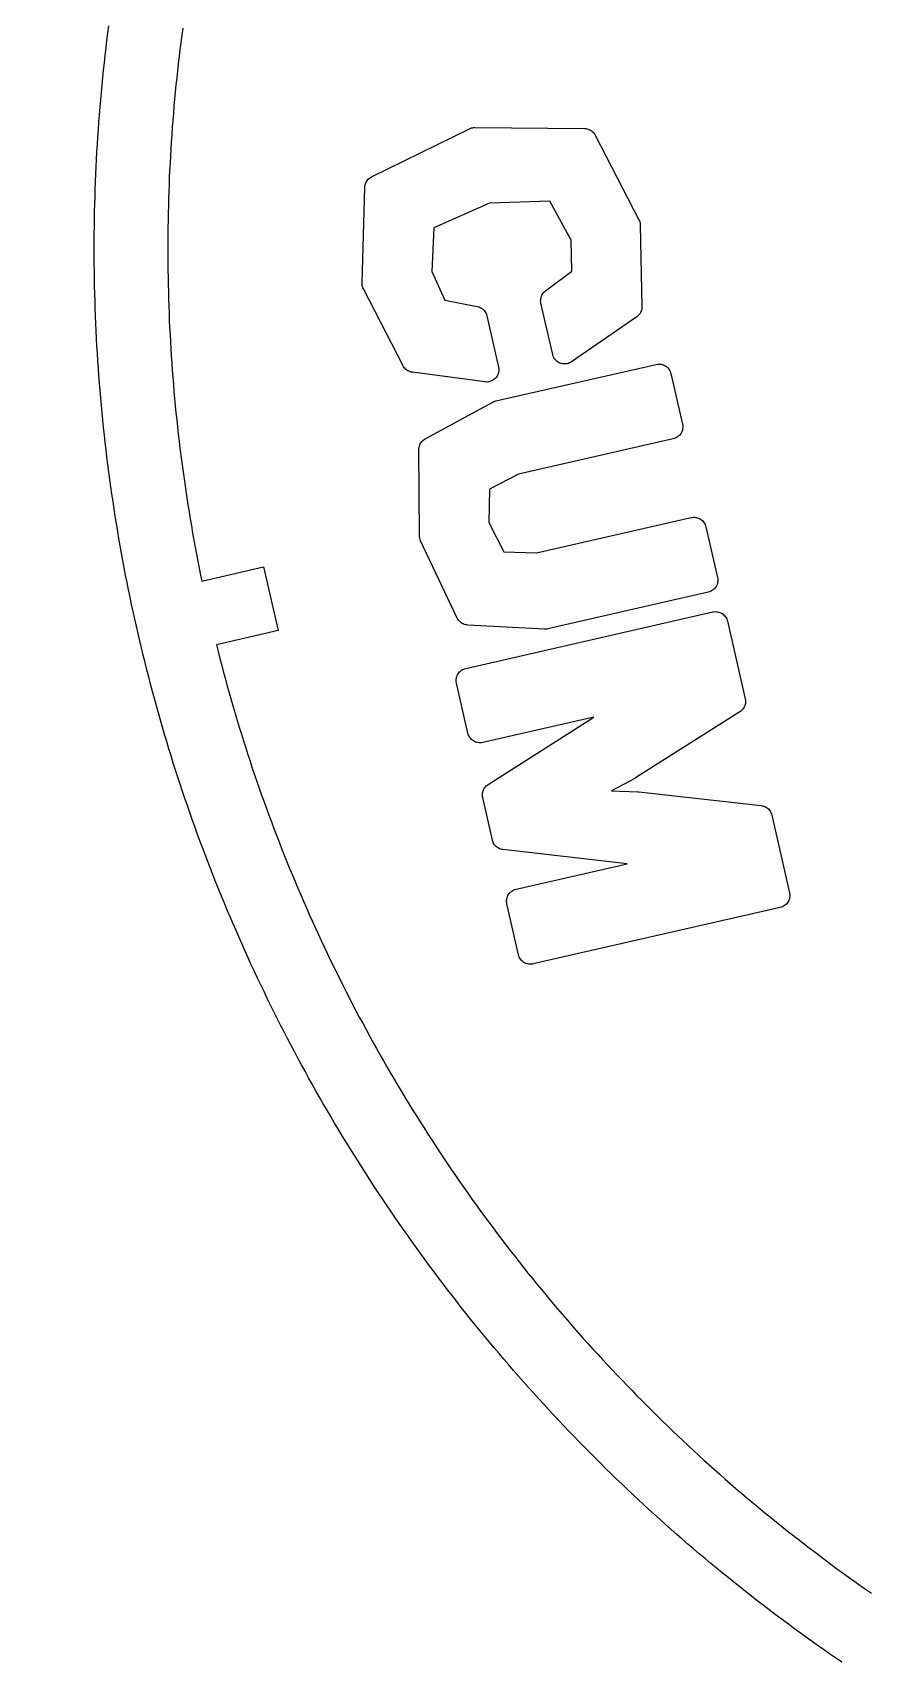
# Model space of a CAD drawing. Header units: millimetres. Extents: x -17.8 to 17.8, y -17.8 to 17.8.
# Drawn here: x -11.437 to -9.385, y -3.457 to 0.529 of the extents above; entities that cross this region are included whole.
import ezdxf

# ---------------------------------------------------------------- set-up
doc = ezdxf.new("R2010")
doc.units = ezdxf.units.MM
doc.layers.add('ALTIN', color=2, linetype='Continuous')
doc.layers.add('KESIM', color=1, linetype='Continuous')

msp = doc.modelspace()

# ---------------------------------------------------------------- linework, layer by layer
at = {"layer": 'ALTIN'}
for points in [[(-9.457, -3.4585), (-9.472, -3.4481), (-9.4871, -3.4378), (-9.502, -3.4273), (-9.517, -3.4168), (-9.5319, -3.4063), (-9.5467, -3.3956), (-9.5615, -3.3849), (-9.5762, -3.3742), (-9.5909, -3.3633), (-9.6056, -3.3524), (-9.6202, -3.3415), (-9.6348, -3.3305), (-9.6493, -3.3194), (-9.6637, -3.3082), (-9.6781, -3.297), (-9.6925, -3.2858), (-9.7068, -3.2744), (-9.7211, -3.263), (-9.7353, -3.2516), (-9.7494, -3.2401), (-9.7636, -3.2285), (-9.7776, -3.2168), (-9.7916, -3.2051), (-9.8056, -3.1934), (-9.8195, -3.1815), (-9.8333, -3.1697), (-9.8472, -3.1577), (-9.8609, -3.1457), (-9.8746, -3.1336), (-9.8882, -3.1215), (-9.9018, -3.1093), (-9.9154, -3.0971), (-9.9289, -3.0848), (-9.9423, -3.0724), (-9.9557, -3.06), (-9.969, -3.0475), (-9.9823, -3.035), (-9.9955, -3.0224), (-10.0087, -3.0097), (-10.0218, -2.997), (-10.0348, -2.9842), (-10.0478, -2.9714), (-10.0607, -2.9585), (-10.0736, -2.9456), (-10.0864, -2.9326), (-10.0992, -2.9196), (-10.1119, -2.9065), (-10.1246, -2.8933), (-10.1372, -2.8801), (-10.1497, -2.8668), (-10.1622, -2.8535), (-10.1746, -2.8401), (-10.187, -2.8267), (-10.1993, -2.8132), (-10.2115, -2.7996), (-10.2237, -2.786), (-10.2358, -2.7724), (-10.2479, -2.7587), (-10.2599, -2.745), (-10.2719, -2.7311), (-10.2837, -2.7173), (-10.2956, -2.7034), (-10.3073, -2.6894), (-10.319, -2.6754), (-10.3307, -2.6614), (-10.3423, -2.6472), (-10.3538, -2.6331), (-10.3652, -2.6189), (-10.3766, -2.6046), (-10.388, -2.5903), (-10.3992, -2.5759), (-10.4104, -2.5615), (-10.4216, -2.5471), (-10.4327, -2.5326), (-10.4437, -2.518), (-10.4546, -2.5034), (-10.4655, -2.4887), (-10.4764, -2.474), (-10.4871, -2.4593), (-10.4978, -2.4445), (-10.5085, -2.4297), (-10.519, -2.4148), (-10.5295, -2.3998), (-10.54, -2.3849), (-10.5503, -2.3698), (-10.5607, -2.3548), (-10.5709, -2.3397), (-10.5811, -2.3245), (-10.5912, -2.3093), (-10.6012, -2.2941), (-10.6112, -2.2788), (-10.6211, -2.2634), (-10.6309, -2.2481), (-10.6407, -2.2326), (-10.6504, -2.2172), (-10.6601, -2.2017), (-10.6696, -2.1861), (-10.6792, -2.1705), (-10.6886, -2.1549), (-10.698, -2.1393), (-10.7073, -2.1235), (-10.7165, -2.1078), (-10.7257, -2.092), (-10.7347, -2.0762), (-10.7438, -2.0603), (-10.7527, -2.0444), (-10.7616, -2.0284), (-10.7704, -2.0125), (-10.7792, -1.9964), (-10.7878, -1.9804), (-10.7965, -1.9643), (-10.805, -1.9481), (-10.8135, -1.932), (-10.8218, -1.9157), (-10.8302, -1.8995), (-10.8384, -1.8832), (-10.8466, -1.8669), (-10.8547, -1.8505), (-10.8628, -1.8341), (-10.8707, -1.8177), (-10.8786, -1.8013), (-10.8864, -1.7848), (-10.8942, -1.7682), (-10.9019, -1.7517), (-10.9095, -1.7351), (-10.917, -1.7184), (-10.9245, -1.7018), (-10.9319, -1.6851), (-10.9392, -1.6684), (-10.9464, -1.6516), (-10.9536, -1.6348), (-10.9607, -1.618), (-10.9677, -1.6011), (-10.9747, -1.5843), (-10.9815, -1.5674), (-10.9883, -1.5504), (-10.9951, -1.5334), (-11.0017, -1.5164), (-11.0083, -1.4994), (-11.0148, -1.4824), (-11.0212, -1.4653), (-11.0276, -1.4482), (-11.0339, -1.431), (-11.0401, -1.4138), (-11.0462, -1.3966), (-11.0523, -1.3794), (-11.0582, -1.3622), (-11.0642, -1.3449), (-11.07, -1.3276), (-11.0757, -1.3103), (-11.0814, -1.2929), (-11.087, -1.2756), (-11.0926, -1.2582), (-11.098, -1.2407), (-11.1034, -1.2233), (-11.1087, -1.2058), (-11.1139, -1.1883), (-11.119, -1.1708), (-11.1241, -1.1533), (-11.1291, -1.1357), (-11.134, -1.1181), (-11.1389, -1.1005), (-11.1436, -1.0829), (-11.1483, -1.0653), (-11.1529, -1.0476), (-11.1575, -1.0299), (-11.1619, -1.0122), (-11.1663, -0.9945), (-11.1706, -0.9767), (-11.1748, -0.959), (-11.179, -0.9412), (-11.183, -0.9234), (-11.187, -0.9056), (-11.1909, -0.8878), (-11.1948, -0.8699), (-11.1985, -0.852), (-11.2022, -0.8342), (-11.2058, -0.8163), (-11.2093, -0.7983), (-11.2128, -0.7804), (-11.2161, -0.7625), (-11.2194, -0.7445), (-11.2226, -0.7265), (-11.2258, -0.7086), (-11.2288, -0.6906), (-11.2318, -0.6725), (-11.2347, -0.6545), (-11.2375, -0.6365), (-11.2402, -0.6184), (-11.2429, -0.6004), (-11.2455, -0.5823), (-11.248, -0.5642), (-11.2504, -0.5461), (-11.2527, -0.528), (-11.255, -0.5099), (-11.2572, -0.4918), (-11.2593, -0.4736), (-11.2613, -0.4555), (-11.2633, -0.4373), (-11.2651, -0.4192), (-11.2669, -0.401), (-11.2686, -0.3828), (-11.2703, -0.3647), (-11.2718, -0.3465), (-11.2733, -0.3283), (-11.2747, -0.3101), (-11.276, -0.2919), (-11.2772, -0.2736), (-11.2784, -0.2554), (-11.2795, -0.2372), (-11.2805, -0.219), (-11.2814, -0.2007), (-11.2822, -0.1825), (-11.283, -0.1643), (-11.2837, -0.146), (-11.2842, -0.1278), (-11.2848, -0.1095), (-11.2852, -0.0913), (-11.2856, -0.073), (-11.2858, -0.0548), (-11.286, -0.0365), (-11.2862, -0.0183), (-11.2862, 0), (-11.2862, 0.0183), (-11.286, 0.0365), (-11.2858, 0.0548), (-11.2856, 0.073), (-11.2852, 0.0913), (-11.2848, 0.1095), (-11.2842, 0.1278), (-11.2837, 0.146), (-11.283, 0.1643), (-11.2822, 0.1825), (-11.2814, 0.2007), (-11.2805, 0.219), (-11.2795, 0.2372), (-11.2784, 0.2554), (-11.2772, 0.2736), (-11.276, 0.2919), (-11.2747, 0.3101), (-11.2733, 0.3283), (-11.2718, 0.3465), (-11.2703, 0.3647), (-11.2686, 0.3828), (-11.2669, 0.401), (-11.2651, 0.4192), (-11.2633, 0.4373), (-11.2613, 0.4555), (-11.2593, 0.4736), (-11.2572, 0.4918), (-11.255, 0.5099), (-11.2527, 0.528), (-11.2504, 0.5461)], [(-11.0696, 0.5399), (-11.0719, 0.5226), (-11.0742, 0.5053), (-11.0764, 0.488), (-11.0784, 0.4706), (-11.0805, 0.4533), (-11.0824, 0.4359), (-11.0843, 0.4185), (-11.0861, 0.4012), (-11.0878, 0.3838), (-11.0894, 0.3664), (-11.091, 0.349), (-11.0924, 0.3316), (-11.0939, 0.3142), (-11.0952, 0.2967), (-11.0964, 0.2793), (-11.0976, 0.2619), (-11.0987, 0.2444), (-11.0998, 0.227), (-11.1007, 0.2096), (-11.1016, 0.1921), (-11.1024, 0.1747), (-11.1031, 0.1572), (-11.1038, 0.1397), (-11.1043, 0.1223), (-11.1048, 0.1048), (-11.1052, 0.0873), (-11.1056, 0.0699), (-11.1059, 0.0524), (-11.106, 0.0349), (-11.1062, 0.0175), (-11.1062, 0), (-11.1062, -0.0175), (-11.106, -0.0349), (-11.1059, -0.0524), (-11.1056, -0.0699), (-11.1052, -0.0873), (-11.1048, -0.1048), (-11.1043, -0.1223), (-11.1038, -0.1397), (-11.1031, -0.1572), (-11.1024, -0.1747), (-11.1016, -0.1921), (-11.1007, -0.2096), (-11.0998, -0.227), (-11.0987, -0.2444), (-11.0976, -0.2619), (-11.0964, -0.2793), (-11.0952, -0.2967), (-11.0939, -0.3142), (-11.0924, -0.3316), (-11.091, -0.349), (-11.0894, -0.3664), (-11.0878, -0.3838), (-11.0861, -0.4012), (-11.0843, -0.4185), (-11.0824, -0.4359), (-11.0805, -0.4533), (-11.0784, -0.4706), (-11.0764, -0.488), (-11.0742, -0.5053), (-11.0719, -0.5226), (-11.0696, -0.5399), (-11.0672, -0.5572), (-11.0648, -0.5745), (-11.0622, -0.5918), (-11.0596, -0.6091), (-11.0569, -0.6264), (-11.0541, -0.6436), (-11.0513, -0.6609), (-11.0484, -0.6781), (-11.0454, -0.6953), (-11.0423, -0.7125), (-11.0392, -0.7297), (-11.0359, -0.7468), (-11.0326, -0.764), (-11.0293, -0.7811), (-11.0258, -0.7983), (-11.0228, -0.8128), (-10.8719, -0.7783), (-10.8363, -0.9343), (-10.9872, -0.9688), (-10.983, -0.9856), (-10.9787, -1.0025), (-10.9743, -1.0194), (-10.9698, -1.0363), (-10.9652, -1.0532), (-10.9606, -1.07), (-10.9559, -1.0868), (-10.9511, -1.1037), (-10.9462, -1.1204), (-10.9413, -1.1372), (-10.9363, -1.1539), (-10.9312, -1.1707), (-10.9261, -1.1874), (-10.9209, -1.204), (-10.9156, -1.2207), (-10.9102, -1.2373), (-10.9048, -1.2539), (-10.8993, -1.2705), (-10.8937, -1.287), (-10.8881, -1.3036), (-10.8823, -1.3201), (-10.8765, -1.3366), (-10.8707, -1.353), (-10.8647, -1.3694), (-10.8587, -1.3859), (-10.8526, -1.4022), (-10.8465, -1.4186), (-10.8403, -1.4349), (-10.834, -1.4512), (-10.8276, -1.4675), (-10.8212, -1.4837), (-10.8146, -1.4999), (-10.8081, -1.5161), (-10.8014, -1.5323), (-10.7947, -1.5484), (-10.7879, -1.5645), (-10.781, -1.5806), (-10.7741, -1.5966), (-10.7671, -1.6126), (-10.76, -1.6286), (-10.7529, -1.6445), (-10.7457, -1.6604), (-10.7384, -1.6763), (-10.7311, -1.6922), (-10.7236, -1.708), (-10.7162, -1.7238), (-10.7086, -1.7395), (-10.701, -1.7552), (-10.6933, -1.7709), (-10.6855, -1.7866), (-10.6777, -1.8022), (-10.6698, -1.8178), (-10.6618, -1.8333), (-10.6538, -1.8488), (-10.6457, -1.8643), (-10.6375, -1.8798), (-10.6293, -1.8952), (-10.621, -1.9105), (-10.6126, -1.9259), (-10.6042, -1.9412), (-10.5957, -1.9564), (-10.5871, -1.9717), (-10.5785, -1.9869), (-10.5698, -2.002), (-10.561, -2.0171), (-10.5522, -2.0322), (-10.5433, -2.0472), (-10.5343, -2.0622), (-10.5253, -2.0772), (-10.5162, -2.0921), (-10.507, -2.107), (-10.4978, -2.1218), (-10.4885, -2.1366), (-10.4791, -2.1513), (-10.4697, -2.1661), (-10.4602, -2.1807), (-10.4507, -2.1954), (-10.4411, -2.21), (-10.4314, -2.2245), (-10.4217, -2.239), (-10.4119, -2.2535), (-10.402, -2.2679), (-10.3921, -2.2823), (-10.3821, -2.2966), (-10.372, -2.3109), (-10.3619, -2.3251), (-10.3517, -2.3393), (-10.3415, -2.3535), (-10.3312, -2.3676), (-10.3208, -2.3817), (-10.3104, -2.3957), (-10.2999, -2.4097), (-10.2894, -2.4236), (-10.2788, -2.4375), (-10.2681, -2.4513), (-10.2574, -2.4651), (-10.2466, -2.4789), (-10.2358, -2.4925), (-10.2249, -2.5062), (-10.2139, -2.5198), (-10.2029, -2.5334), (-10.1918, -2.5469), (-10.1806, -2.5603), (-10.1694, -2.5737), (-10.1582, -2.5871), (-10.1469, -2.6004), (-10.1355, -2.6137), (-10.1241, -2.6269), (-10.1126, -2.64), (-10.101, -2.6531), (-10.0894, -2.6662), (-10.0778, -2.6792), (-10.066, -2.6922), (-10.0543, -2.7051), (-10.0424, -2.7179), (-10.0305, -2.7307), (-10.0186, -2.7435), (-10.0066, -2.7562), (-9.9945, -2.7688), (-9.9824, -2.7814), (-9.9703, -2.794), (-9.9581, -2.8064), (-9.9458, -2.8189), (-9.9335, -2.8313), (-9.9211, -2.8436), (-9.9086, -2.8559), (-9.8962, -2.8681), (-9.8836, -2.8802), (-9.871, -2.8923), (-9.8584, -2.9044), (-9.8457, -2.9164), (-9.8329, -2.9283), (-9.8201, -2.9402), (-9.8073, -2.9521), (-9.7944, -2.9638), (-9.7814, -2.9756), (-9.7684, -2.9872), (-9.7553, -2.9988), (-9.7422, -3.0104), (-9.7291, -3.0219), (-9.7159, -3.0333), (-9.7026, -3.0447), (-9.6893, -3.056), (-9.6759, -3.0672), (-9.6625, -3.0784), (-9.6491, -3.0896), (-9.6356, -3.1007), (-9.622, -3.1117), (-9.6084, -3.1227), (-9.5947, -3.1336), (-9.5811, -3.1444), (-9.5673, -3.1552), (-9.5535, -3.1659), (-9.5397, -3.1766), (-9.5258, -3.1872), (-9.5119, -3.1977), (-9.4979, -3.2082), (-9.4839, -3.2186), (-9.4698, -3.229), (-9.4557, -3.2393), (-9.4415, -3.2495), (-9.4273, -3.2597), (-9.4131, -3.2698), (-9.3988, -3.2799), (-9.3845, -3.2899)]]:
    msp.add_lwpolyline(points, dxfattribs=at)
for points in [[(-10.6101, 0.1749), (-10.6075, 0.1764), (-10.368, 0.294), (-10.3655, 0.2951), (-10.3628, 0.296), (-10.3601, 0.2966), (-10.3573, 0.297), (-10.3545, 0.2971), (-10.0865, 0.2945), (-10.0835, 0.2943), (-10.0806, 0.2938), (-10.0778, 0.2931), (-10.075, 0.292), (-10.0723, 0.2907), (-10.0698, 0.2892), (-10.0675, 0.2874), (-10.0653, 0.2854), (-10.0633, 0.2832), (-10.0616, 0.2808), (-10.0601, 0.2782), (-9.9533, 0.0711), (-9.9522, 0.0686), (-9.9512, 0.066), (-9.9506, 0.0634), (-9.9501, 0.0607), (-9.95, 0.0579), (-9.9459, -0.141), (-9.946, -0.1439), (-9.9464, -0.1469), (-9.9471, -0.1497), (-9.948, -0.1525), (-9.9492, -0.1552), (-9.9507, -0.1578), (-9.9524, -0.1602), (-9.9544, -0.1624), (-9.9565, -0.1645), (-9.9589, -0.1663), (-10.1181, -0.2764), (-10.1206, -0.2779), (-10.1232, -0.2792), (-10.126, -0.2802), (-10.1288, -0.281), (-10.1317, -0.2815), (-10.1346, -0.2817), (-10.1375, -0.2816), (-10.1404, -0.2812), (-10.1433, -0.2806), (-10.1461, -0.2796), (-10.1487, -0.2785), (-10.1513, -0.277), (-10.1537, -0.2753), (-10.1559, -0.2734), (-10.1579, -0.2713), (-10.1597, -0.269), (-10.1613, -0.2665), (-10.1626, -0.2639), (-10.1637, -0.2612), (-10.1644, -0.2584), (-10.193, -0.1331), (-10.1936, -0.1302), (-10.1938, -0.1274), (-10.1937, -0.1245), (-10.1934, -0.1216), (-10.1928, -0.1188), (-10.1919, -0.116), (-10.1908, -0.1133), (-10.1894, -0.1108), (-10.1878, -0.1084), (-10.186, -0.1062), (-10.1839, -0.1041), (-10.1817, -0.1023), (-10.1175, -0.0547), (-10.1192, 0.0217), (-10.1717, 0.1168), (-10.3193, 0.1115), (-10.4552, 0.0517), (-10.46, -0.0554), (-10.4281, -0.1253), (-10.349, -0.141), (-10.3462, -0.1417), (-10.3435, -0.1426), (-10.3409, -0.1439), (-10.3384, -0.1453), (-10.3361, -0.147), (-10.3339, -0.1489), (-10.3319, -0.151), (-10.3302, -0.1533), (-10.3287, -0.1557), (-10.3274, -0.1583), (-10.3263, -0.161), (-10.3256, -0.1637), (-10.2969, -0.2891), (-10.2964, -0.292), (-10.2962, -0.2949), (-10.2962, -0.2978), (-10.2966, -0.3006), (-10.2972, -0.3035), (-10.298, -0.3062), (-10.2992, -0.3089), (-10.3006, -0.3114), (-10.3022, -0.3138), (-10.304, -0.316), (-10.3061, -0.3181), (-10.3083, -0.3199), (-10.3107, -0.3215), (-10.3132, -0.3229), (-10.3159, -0.324), (-10.3187, -0.3249), (-10.3215, -0.3255), (-10.3244, -0.3258), (-10.3272, -0.3258), (-10.3301, -0.3256), (-10.5078, -0.302), (-10.5107, -0.3015), (-10.5134, -0.3007), (-10.5161, -0.2996), (-10.5187, -0.2983), (-10.5211, -0.2968), (-10.5234, -0.295), (-10.5255, -0.293), (-10.5274, -0.2909), (-10.5291, -0.2885), (-10.5305, -0.286), (-10.6274, -0.0981), (-10.6287, -0.0954), (-10.6296, -0.0925), (-10.6303, -0.0896), (-10.6307, -0.0866), (-10.6308, -0.0835), (-10.6243, 0.1503), (-10.6241, 0.1532), (-10.6236, 0.1561), (-10.6227, 0.159), (-10.6217, 0.1617), (-10.6203, 0.1644), (-10.6187, 0.1669), (-10.6169, 0.1692), (-10.6148, 0.1713), (-10.6126, 0.1732)], [(-10.4786, -0.4664), (-10.4761, -0.4648), (-10.3109, -0.3751), (-10.3085, -0.3739), (-10.3059, -0.373), (-10.3033, -0.3722), (-9.911, -0.2827), (-9.9081, -0.2822), (-9.9051, -0.2819), (-9.9022, -0.282), (-9.8993, -0.2824), (-9.8964, -0.283), (-9.8936, -0.2839), (-9.8909, -0.2851), (-9.8883, -0.2865), (-9.8859, -0.2882), (-9.8837, -0.2901), (-9.8816, -0.2923), (-9.8798, -0.2946), (-9.8782, -0.2971), (-9.8769, -0.2997), (-9.8758, -0.3024), (-9.875, -0.3053), (-9.8468, -0.429), (-9.8463, -0.4319), (-9.8461, -0.4348), (-9.8461, -0.4378), (-9.8465, -0.4407), (-9.8471, -0.4436), (-9.848, -0.4464), (-9.8492, -0.449), (-9.8506, -0.4516), (-9.8523, -0.454), (-9.8542, -0.4563), (-9.8564, -0.4583), (-9.8587, -0.4601), (-9.8612, -0.4617), (-9.8638, -0.463), (-9.8665, -0.4641), (-9.8694, -0.4649), (-10.2477, -0.5513), (-10.3188, -0.5881), (-10.3206, -0.6695), (-10.2838, -0.7416), (-10.2038, -0.7438), (-9.8254, -0.6575), (-9.8225, -0.657), (-9.8196, -0.6567), (-9.8166, -0.6568), (-9.8137, -0.6572), (-9.8108, -0.6578), (-9.808, -0.6587), (-9.8053, -0.6599), (-9.8028, -0.6613), (-9.8004, -0.663), (-9.7981, -0.6649), (-9.7961, -0.6671), (-9.7943, -0.6694), (-9.7927, -0.6719), (-9.7914, -0.6745), (-9.7903, -0.6772), (-9.7895, -0.6801), (-9.7611, -0.8043), (-9.7606, -0.8072), (-9.7604, -0.8101), (-9.7605, -0.8131), (-9.7608, -0.816), (-9.7614, -0.8189), (-9.7623, -0.8217), (-9.7635, -0.8244), (-9.765, -0.8269), (-9.7667, -0.8293), (-9.7686, -0.8316), (-9.7707, -0.8336), (-9.773, -0.8354), (-9.7755, -0.837), (-9.7781, -0.8384), (-9.7809, -0.8394), (-9.7837, -0.8402), (-10.176, -0.9298), (-10.1787, -0.9303), (-10.1815, -0.9305), (-10.1843, -0.9305), (-10.3721, -0.9206), (-10.3751, -0.9203), (-10.3779, -0.9198), (-10.3807, -0.9189), (-10.3834, -0.9178), (-10.386, -0.9164), (-10.3885, -0.9148), (-10.3907, -0.9129), (-10.3928, -0.9108), (-10.3947, -0.9086), (-10.3963, -0.9061), (-10.3977, -0.9035), (-10.4875, -0.7142), (-10.4887, -0.7112), (-10.4896, -0.7081), (-10.4902, -0.7048), (-10.4904, -0.7016), (-10.4917, -0.4914), (-10.4916, -0.4885), (-10.4912, -0.4856), (-10.4905, -0.4827), (-10.4895, -0.4799), (-10.4883, -0.4772), (-10.4868, -0.4747), (-10.4851, -0.4723), (-10.4831, -0.4701), (-10.4809, -0.4681)], [(-10.3771, -1.0265), (-9.7727, -0.8886), (-9.7698, -0.8881), (-9.7668, -0.8878), (-9.7639, -0.8879), (-9.761, -0.8882), (-9.7581, -0.8889), (-9.7553, -0.8898), (-9.7526, -0.891), (-9.75, -0.8924), (-9.7476, -0.8941), (-9.7454, -0.896), (-9.7433, -0.8981), (-9.7415, -0.9005), (-9.7399, -0.9029), (-9.7386, -0.9056), (-9.7375, -0.9083), (-9.7367, -0.9111), (-9.6934, -1.1009), (-9.6929, -1.1037), (-9.6927, -1.1066), (-9.6927, -1.1094), (-9.693, -1.1122), (-9.6936, -1.115), (-9.6944, -1.1177), (-9.6955, -1.1204), (-9.6968, -1.1229), (-9.6984, -1.1252), (-9.7002, -1.1275), (-9.7021, -1.1295), (-9.7043, -1.1313), (-9.7066, -1.133), (-9.9616, -1.2946), (-9.9635, -1.2957), (-10.0207, -1.3262), (-9.956, -1.3288), (-9.9539, -1.329), (-9.6544, -1.3622), (-9.6516, -1.3627), (-9.6489, -1.3634), (-9.6462, -1.3644), (-9.6436, -1.3656), (-9.6412, -1.3671), (-9.6389, -1.3688), (-9.6367, -1.3707), (-9.6348, -1.3727), (-9.6331, -1.375), (-9.6316, -1.3774), (-9.6303, -1.38), (-9.6293, -1.3826), (-9.6285, -1.3854), (-9.585, -1.5761), (-9.5845, -1.579), (-9.5842, -1.5819), (-9.5843, -1.5849), (-9.5846, -1.5878), (-9.5853, -1.5907), (-9.5862, -1.5935), (-9.5874, -1.5962), (-9.5888, -1.5987), (-9.5905, -1.6012), (-9.5924, -1.6034), (-9.5945, -1.6054), (-9.5969, -1.6072), (-9.5993, -1.6088), (-9.602, -1.6102), (-9.6047, -1.6112), (-9.6075, -1.612), (-10.212, -1.75), (-10.2149, -1.7505), (-10.2178, -1.7507), (-10.2208, -1.7507), (-10.2237, -1.7503), (-10.2266, -1.7497), (-10.2294, -1.7488), (-10.2321, -1.7476), (-10.2346, -1.7461), (-10.237, -1.7445), (-10.2393, -1.7425), (-10.2413, -1.7404), (-10.2431, -1.7381), (-10.2447, -1.7356), (-10.2461, -1.733), (-10.2471, -1.7302), (-10.2479, -1.7274), (-10.2764, -1.6028), (-10.2769, -1.5999), (-10.2771, -1.597), (-10.277, -1.594), (-10.2767, -1.5911), (-10.2761, -1.5882), (-10.2751, -1.5854), (-10.274, -1.5827), (-10.2725, -1.5801), (-10.2708, -1.5777), (-10.2689, -1.5755), (-10.2668, -1.5735), (-10.2645, -1.5716), (-10.262, -1.5701), (-10.2594, -1.5687), (-10.2566, -1.5677), (-10.2538, -1.5669), (-9.9819, -1.5048), (-10.2861, -1.4701), (-10.2889, -1.4697), (-10.2916, -1.469), (-10.2943, -1.468), (-10.2969, -1.4668), (-10.2993, -1.4653), (-10.3016, -1.4636), (-10.3037, -1.4617), (-10.3056, -1.4596), (-10.3074, -1.4574), (-10.3089, -1.4549), (-10.3101, -1.4524), (-10.3112, -1.4497), (-10.3119, -1.447), (-10.3357, -1.3427), (-10.3362, -1.34), (-10.3365, -1.3371), (-10.3364, -1.3343), (-10.3361, -1.3315), (-10.3356, -1.3287), (-10.3347, -1.326), (-10.3337, -1.3234), (-10.3323, -1.3209), (-10.3308, -1.3185), (-10.329, -1.3163), (-10.3271, -1.3142), (-10.3249, -1.3124), (-10.3226, -1.3108), (-10.0638, -1.1459), (-10.3357, -1.208), (-10.3386, -1.2085), (-10.3415, -1.2087), (-10.3445, -1.2087), (-10.3474, -1.2083), (-10.3503, -1.2077), (-10.3531, -1.2068), (-10.3558, -1.2056), (-10.3583, -1.2041), (-10.3608, -1.2024), (-10.363, -1.2005), (-10.365, -1.1984), (-10.3668, -1.1961), (-10.3684, -1.1936), (-10.3698, -1.191), (-10.3708, -1.1882), (-10.3716, -1.1854), (-10.3997, -1.0625), (-10.4002, -1.0596), (-10.4004, -1.0566), (-10.4004, -1.0537), (-10.4, -1.0508), (-10.3994, -1.0479), (-10.3985, -1.0451), (-10.3973, -1.0424), (-10.3958, -1.0398), (-10.3942, -1.0374), (-10.3922, -1.0352), (-10.3901, -1.0331), (-10.3878, -1.0313), (-10.3853, -1.0297), (-10.3827, -1.0284), (-10.38, -1.0273)]]:
    msp.add_lwpolyline(points, close=True, dxfattribs=at)
at = {"layer": 'KESIM'}
msp.add_circle((0, 0), 17.8, dxfattribs=at)

doc.saveas('drawing.dxf')
